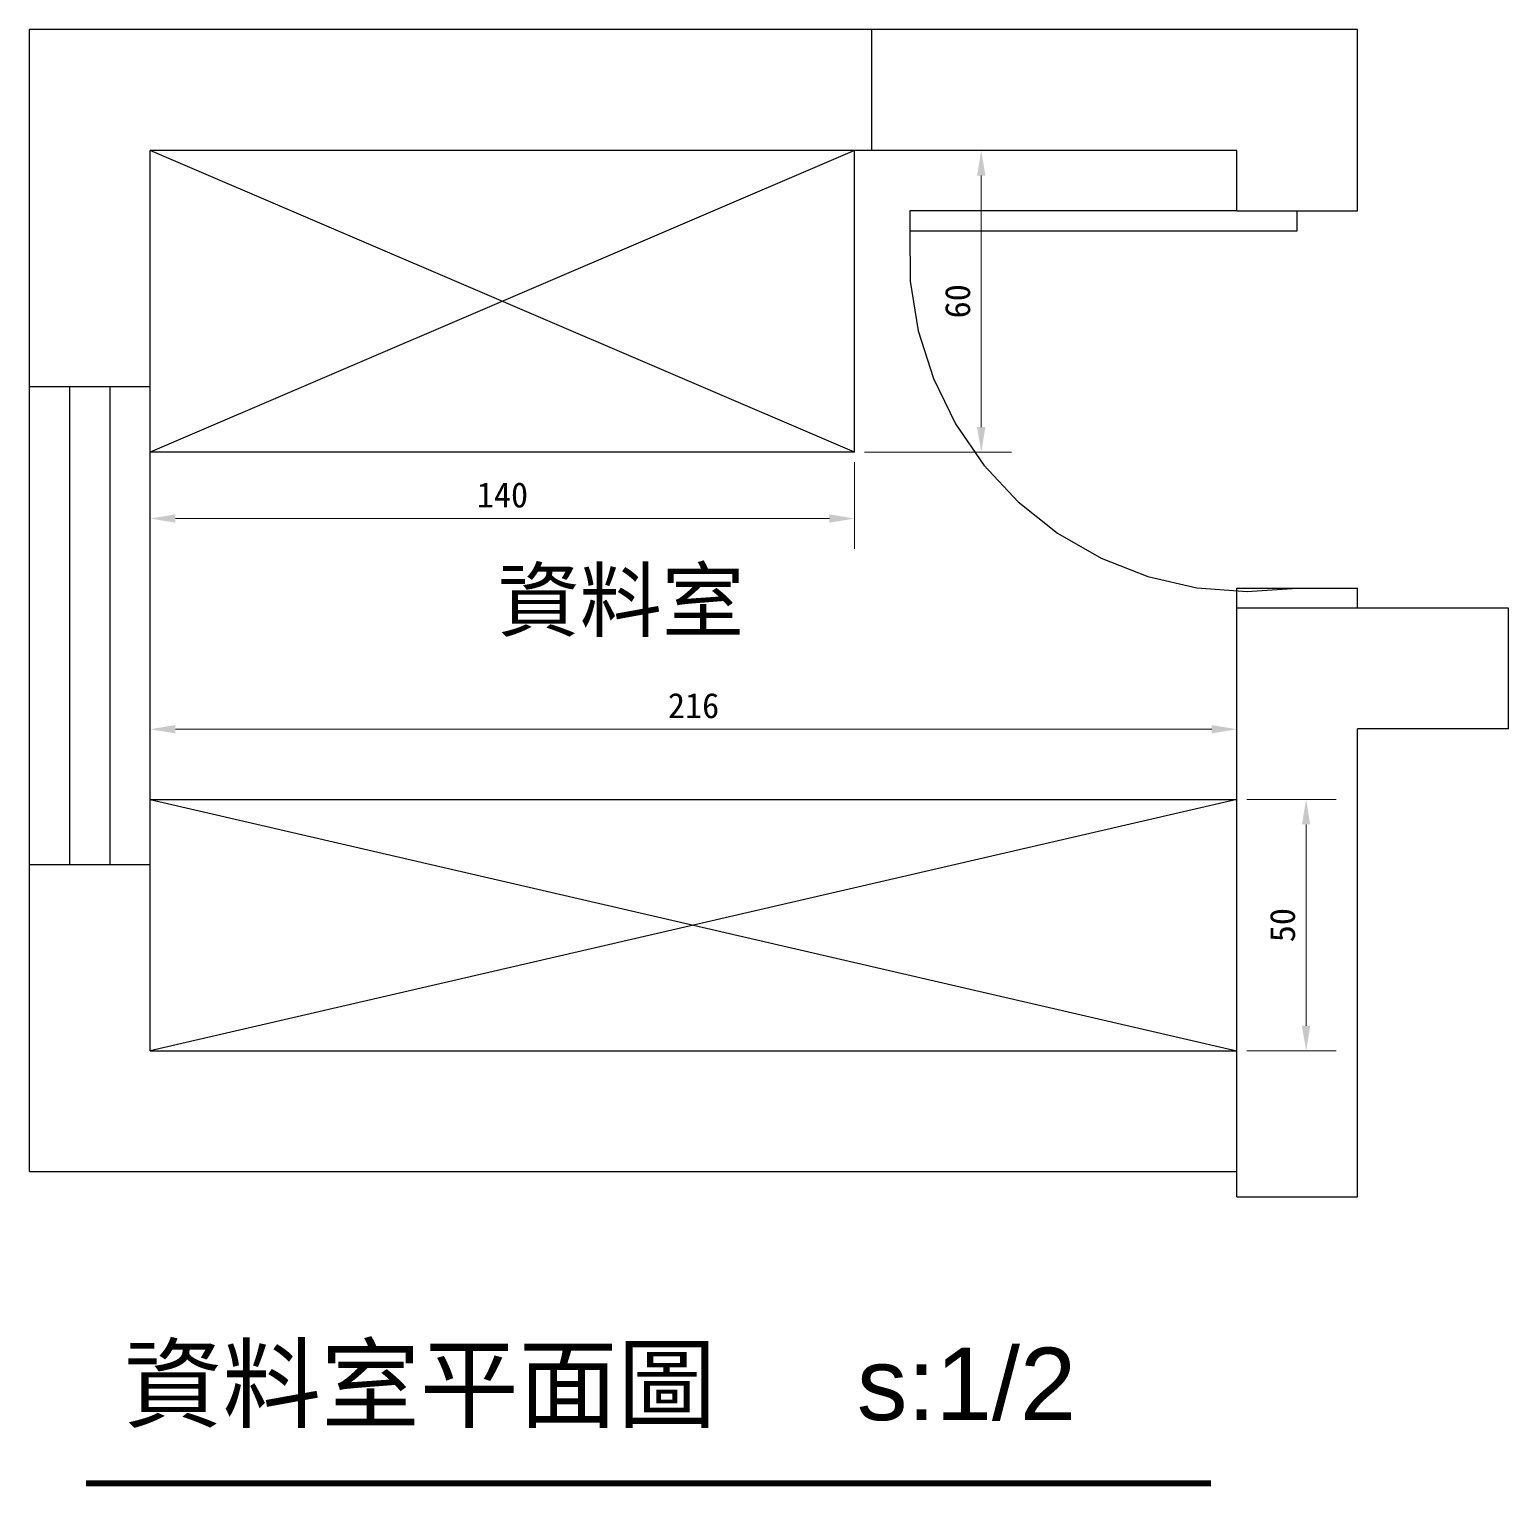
# Model space of a CAD drawing. Header units: centimetres. Extents: x 1966 to 8787, y 7398 to 12383.
# Drawn here: x 6493.1 to 6787.1, y 7528.3 to 7817.9 of the extents above; entities that cross this region are included whole.
import ezdxf

# ---------------------------------------------------------------- set-up
doc = ezdxf.new("R2010")
doc.units = ezdxf.units.CM
doc.header["$PDMODE"] = 35
doc.styles.get("Standard").update_dxf_attribs({"font": 'arial.ttf', "height": 10})
doc.styles.add('文2.5', font='kaiu.ttf', dxfattribs={"height": 2.5})
doc.dimstyles.new('DIM2.5', dxfattribs={"dimtxt": 2.5, "dimasz": 2.5, "dimexe": 3, "dimexo": 1, "dimgap": 1, "dimtad": 1, "dimdec": 1, "dimdsep": 46, "dimtxsty": '文2.5', "dimcen": 0, "dimadec": 0, "dimazin": 0, "dimtfac": 1, "dimtdec": 1, "dimtmove": 0, "dimatfit": 3, "dimfxl": 1, "dimlwd": 15, "dimlwe": 15, "dimarcsym": 0})

# ---------------------------------------------------------------- blocks, each defined once
blk = doc.blocks.new('*D292')
at = {"color": 0, "linetype": 'Continuous', "lineweight": 15, "transparency": 16777216}
for p, q in [((6517.11, 7731.86), (6517.11, 7714.68)), ((6657.11, 7731.86), (6657.11, 7714.68)), ((6522.11, 7720.68), (6652.11, 7720.68))]:
    blk.add_line(p, q, dxfattribs=at)
at = {"color": 0, "transparency": 16777216}
for points in [[(6522.11, 7721.51), (6522.11, 7719.85), (6517.11, 7720.68)], [(6652.11, 7721.51), (6652.11, 7719.85), (6657.11, 7720.68)]]:
    blk.add_solid(points, dxfattribs=at)
at = {"layer": 'DEFPOINTS', "color": 0, "transparency": 16777216}
for p in [(6517.11, 7733.86), (6657.11, 7733.86), (6657.11, 7720.68)]:
    blk.add_point(p, dxfattribs=at)
at = {"color": 0, "transparency": 16777216, "insert": (6587.11, 7725.34), "char_height": 5, "attachment_point": 5, "style": '文2.5'}
blk.add_mtext('140', dxfattribs=at)
blk = doc.blocks.new('*D293')
at = {"color": 0, "linetype": 'Continuous', "lineweight": 15, "transparency": 16777216}
for p, q in [((6659.11, 7793.86), (6688.3, 7793.86)), ((6682.3, 7738.86), (6682.3, 7788.86)), ((6659.11, 7733.86), (6688.3, 7733.86))]:
    blk.add_line(p, q, dxfattribs=at)
at = {"color": 0, "transparency": 16777216}
for points in [[(6681.47, 7788.86), (6683.13, 7788.86), (6682.3, 7793.86)], [(6681.47, 7738.86), (6683.13, 7738.86), (6682.3, 7733.86)]]:
    blk.add_solid(points, dxfattribs=at)
at = {"layer": 'DEFPOINTS', "color": 0, "transparency": 16777216}
for p in [(6657.11, 7793.86), (6682.3, 7793.86), (6657.11, 7733.86)]:
    blk.add_point(p, dxfattribs=at)
at = {"color": 0, "transparency": 16777216, "insert": (6677.63, 7763.86), "char_height": 5, "attachment_point": 5, "rotation": 90, "style": '文2.5'}
blk.add_mtext('60', dxfattribs=at)
blk = doc.blocks.new('*D294')
at = {"color": 0, "linetype": 'Continuous', "lineweight": 15, "transparency": 16777216}
for p, q in [((6517.11, 7666.86), (6517.11, 7684.79)), ((6733.11, 7666.86), (6733.11, 7684.79)), ((6522.11, 7678.79), (6728.11, 7678.79))]:
    blk.add_line(p, q, dxfattribs=at)
at = {"color": 0, "transparency": 16777216}
for points in [[(6522.11, 7679.63), (6522.11, 7677.96), (6517.11, 7678.79)], [(6728.11, 7679.63), (6728.11, 7677.96), (6733.11, 7678.79)]]:
    blk.add_solid(points, dxfattribs=at)
at = {"layer": 'DEFPOINTS', "color": 0, "transparency": 16777216}
for p in [(6733.11, 7678.79), (6517.11, 7664.86), (6733.11, 7664.86)]:
    blk.add_point(p, dxfattribs=at)
at = {"color": 0, "transparency": 16777216, "insert": (6625.11, 7683.46), "char_height": 5, "attachment_point": 5, "style": '文2.5'}
blk.add_mtext('216', dxfattribs=at)
blk = doc.blocks.new('*D295')
at = {"color": 0, "linetype": 'Continuous', "lineweight": 15, "transparency": 16777216}
for p, q in [((6735.11, 7664.86), (6752.89, 7664.86)), ((6746.89, 7619.86), (6746.89, 7659.86)), ((6735.11, 7614.86), (6752.89, 7614.86))]:
    blk.add_line(p, q, dxfattribs=at)
at = {"color": 0, "transparency": 16777216}
for points in [[(6746.05, 7659.86), (6747.72, 7659.86), (6746.89, 7664.86)], [(6746.05, 7619.86), (6747.72, 7619.86), (6746.89, 7614.86)]]:
    blk.add_solid(points, dxfattribs=at)
at = {"layer": 'DEFPOINTS', "color": 0, "transparency": 16777216}
for p in [(6733.11, 7664.86), (6746.89, 7664.86), (6733.11, 7614.86)]:
    blk.add_point(p, dxfattribs=at)
at = {"color": 0, "transparency": 16777216, "insert": (6742.22, 7639.86), "char_height": 5, "attachment_point": 5, "rotation": 90, "style": '文2.5'}
blk.add_mtext('50', dxfattribs=at)

msp = doc.modelspace()

# ---------------------------------------------------------------- linework, layer by layer
for p, q in [((6606.41, 7817.86), (6493.11, 7817.86)), ((6493.11, 7746.86), (6493.11, 7817.86)), ((6618.76, 7817.86), (6606.41, 7817.86)), ((6660.56, 7817.86), (6618.76, 7817.86)), ((6660.56, 7793.86), (6660.56, 7817.86)), ((6733.11, 7817.86), (6660.56, 7817.86)), ((6745.11, 7817.86), (6733.11, 7817.86)), ((6757.11, 7817.86), (6745.11, 7817.86)), ((6757.11, 7781.86), (6757.11, 7817.86)), ((6657.11, 7793.86), (6517.11, 7733.86)), ((6657.11, 7733.86), (6517.11, 7793.86)), ((6733.11, 7793.86), (6517.11, 7793.86)), ((6517.11, 7746.86), (6517.11, 7793.86)), ((6657.11, 7733.86), (6657.11, 7793.86)), ((6733.11, 7781.86), (6733.11, 7793.86)), ((6668.11, 7781.86), (6668.11, 7777.86)), ((6733.11, 7781.86), (6668.11, 7781.86)), ((6733.11, 7781.86), (6745.11, 7781.86)), ((6745.11, 7777.86), (6745.11, 7781.86)), ((6745.11, 7781.86), (6757.11, 7781.86)), ((6668.11, 7777.86), (6668.2, 7767.88)), ((6668.11, 7777.86), (6745.11, 7777.86)), ((6668.2, 7767.88), (6669.77, 7758.01)), ((6669.77, 7758.01), (6672.78, 7748.49)), ((6672.78, 7748.49), (6677.17, 7739.51)), ((6501.11, 7746.86), (6493.11, 7746.86)), ((6493.11, 7651.86), (6493.11, 7746.86)), ((6501.11, 7651.86), (6501.11, 7746.86)), ((6509.11, 7746.86), (6501.11, 7746.86)), ((6509.11, 7651.86), (6509.11, 7746.86)), ((6517.11, 7746.86), (6509.11, 7746.86)), ((6517.11, 7733.86), (6517.11, 7746.86)), ((6677.17, 7739.51), (6682.84, 7731.28)), ((6657.11, 7733.86), (6517.11, 7733.86)), ((6517.11, 7664.86), (6517.11, 7733.86)), ((6682.84, 7731.28), (6689.66, 7723.99)), ((6689.66, 7723.99), (6697.49, 7717.78)), ((6697.49, 7717.78), (6706.14, 7712.8)), ((6706.14, 7712.8), (6715.44, 7709.15)), ((6715.44, 7709.15), (6725.18, 7706.92)), ((6725.18, 7706.92), (6735.14, 7706.15)), ((6733.11, 7706.86), (6745.11, 7706.86)), ((6733.11, 7702.86), (6733.11, 7706.86)), ((6735.14, 7706.15), (6745.11, 7706.86)), ((6745.11, 7706.86), (6757.11, 7706.86)), ((6757.11, 7702.86), (6757.11, 7706.86)), ((6757.11, 7702.86), (6733.11, 7702.86)), ((6733.11, 7664.86), (6733.11, 7702.86)), ((6787.11, 7702.86), (6757.11, 7702.86)), ((6787.11, 7692.86), (6787.11, 7702.86)), ((6787.11, 7688.86), (6787.11, 7692.86)), ((6787.11, 7678.86), (6787.11, 7688.86)), ((6787.11, 7678.86), (6757.11, 7678.86)), ((6757.11, 7585.86), (6757.11, 7678.86)), ((6517.11, 7664.86), (6733.11, 7664.86)), ((6733.11, 7664.86), (6517.11, 7614.86)), ((6517.11, 7664.86), (6733.11, 7614.86)), ((6517.11, 7651.86), (6517.11, 7664.86)), ((6733.11, 7614.86), (6733.11, 7664.86)), ((6501.11, 7651.86), (6493.11, 7651.86)), ((6493.11, 7590.86), (6493.11, 7651.86)), ((6509.11, 7651.86), (6501.11, 7651.86)), ((6517.11, 7651.86), (6509.11, 7651.86)), ((6517.11, 7614.86), (6517.11, 7651.86)), ((6517.11, 7614.86), (6733.11, 7614.86)), ((6733.11, 7590.86), (6733.11, 7614.86)), ((6493.11, 7590.86), (6733.11, 7590.86)), ((6733.11, 7585.86), (6733.11, 7590.86)), ((6733.11, 7585.86), (6741.11, 7585.86)), ((6741.11, 7585.86), (6749.11, 7585.86)), ((6749.11, 7585.86), (6757.11, 7585.86))]:
    msp.add_line(p, q)
at = {"const_width": 1.2}
msp.add_lwpolyline([(6504.29, 7528.89), (6727.96, 7528.89)], dxfattribs=at)

# ---------------------------------------------------------------- texts
for s, height, p in [('資料室', 12, (6586.08, 7698.45)), ('資料室平面圖     s:1/2', 14.4, (6511.78, 7541.47))]:
    msp.add_text(s, height=height).set_placement(p)

# ---------------------------------------------------------------- dimensions: what is measured, and where the dimension line sits
for base, p1, p2, picture, middle in [((6682.3, 7793.86), (6657.11, 7733.86), (6657.11, 7793.86), '*D293', (6677.63, 7763.86)), ((6746.89, 7664.86), (6733.11, 7614.86), (6733.11, 7664.86), '*D295', (6742.22, 7639.86))]:
    dim = msp.add_linear_dim(base=base, p1=p1, p2=p2, angle=90, dimstyle='DIM2.5')
    dim.commit()
    dim.dimension.update_dxf_attribs({"geometry": picture, "text_midpoint": middle})
dim = msp.add_linear_dim(base=(6657.11, 7720.68), p1=(6517.11, 7733.86), p2=(6657.11, 7733.86), dimstyle='DIM2.5')
dim.commit()
dim.dimension.update_dxf_attribs({"geometry": '*D292', "text_midpoint": (6587.11, 7720.68), "dimtype": 160})
dim = msp.add_linear_dim(base=(6733.11, 7678.79), p1=(6517.11, 7664.86), p2=(6733.11, 7664.86), dimstyle='DIM2.5')
dim.commit()
dim.dimension.update_dxf_attribs({"geometry": '*D294', "text_midpoint": (6625.11, 7683.46)})

doc.saveas('drawing.dxf')
